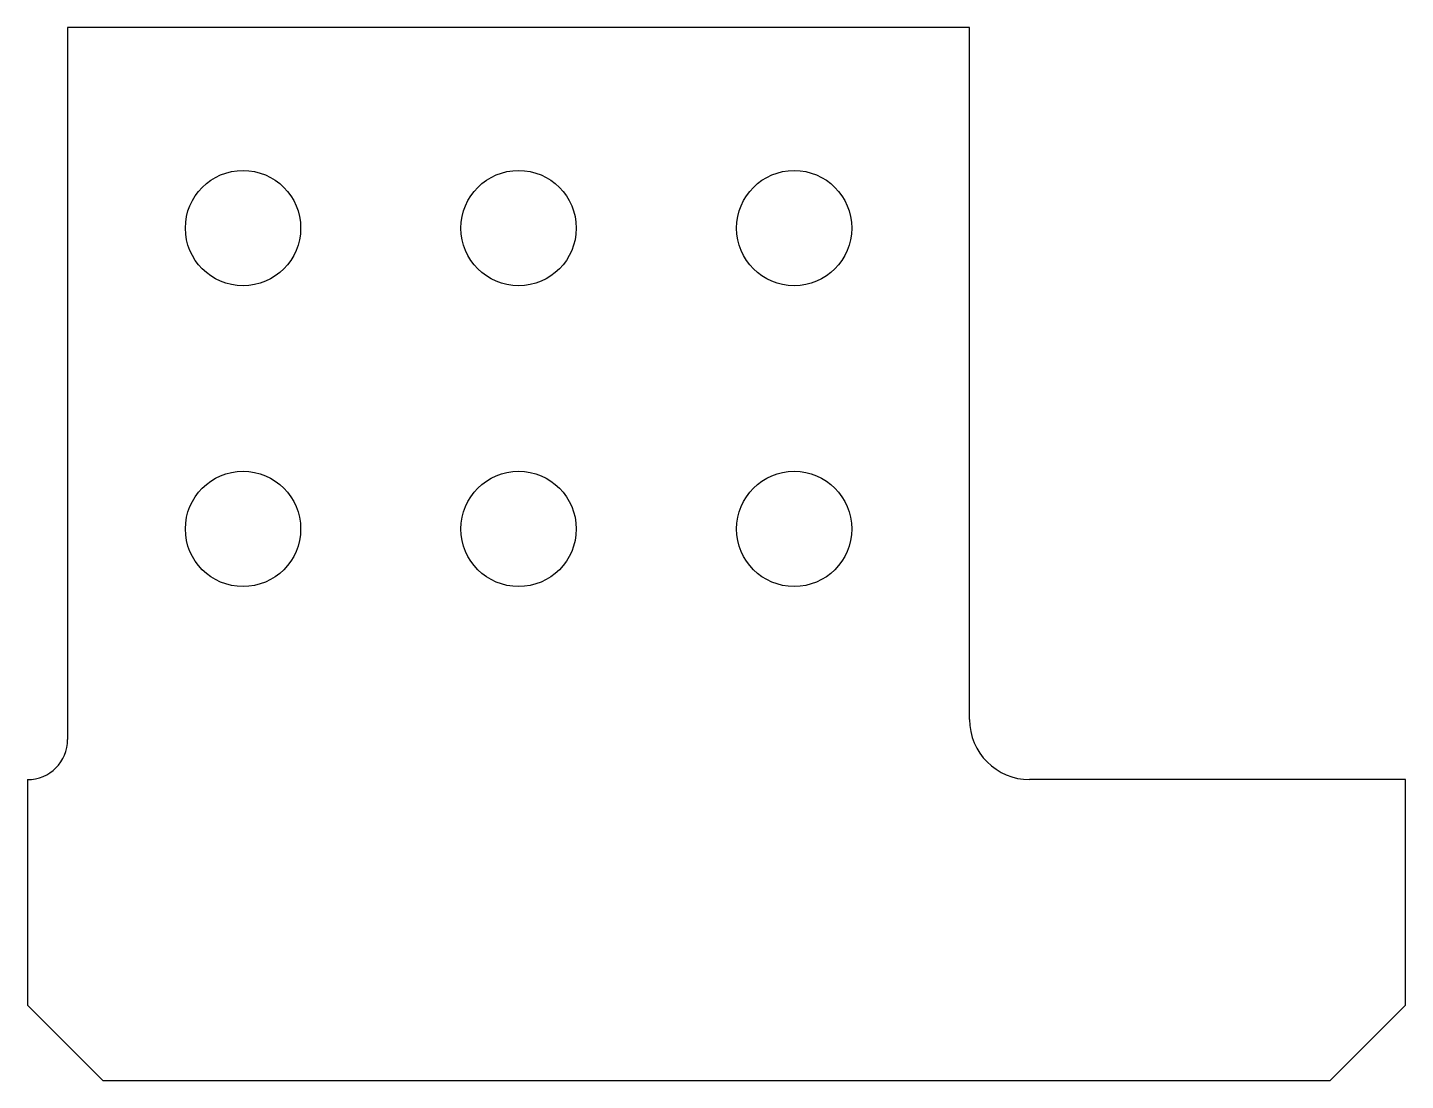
# Model space of a CAD drawing. Header units: millimetres. Extents: x 2228 to 2503, y 1589 to 1799.
import ezdxf

# ---------------------------------------------------------------- set-up
doc = ezdxf.new("R2010")
doc.units = ezdxf.units.MM

msp = doc.modelspace()

# ---------------------------------------------------------------- linework, layer by layer
for p, q in [((2416.13, 1798.82), (2236.13, 1798.82)), ((2236.13, 1798.82), (2236.13, 1656.82)), ((2416.13, 1660.82), (2416.13, 1798.82)), ((2228.13, 1648.82), (2228.13, 1648.82)), ((2228.13, 1648.82), (2228.13, 1603.82)), ((2503.13, 1648.82), (2428.13, 1648.82)), ((2503.13, 1603.82), (2503.13, 1648.82)), ((2243.13, 1588.82), (2228.13, 1603.82)), ((2488.13, 1588.82), (2503.13, 1603.82)), ((2243.13, 1588.82), (2488.13, 1588.82))]:
    msp.add_line(p, q)
for centre in [(2271.13, 1758.82), (2326.13, 1758.82), (2381.13, 1758.82), (2271.13, 1698.82), (2326.13, 1698.82), (2381.13, 1698.82)]:
    msp.add_circle(centre, 11.5)
for centre, radius, start, end in [((2428.13, 1660.82), 12, 180, 270), ((2228.13, 1656.82), 8, 270, 0)]:
    msp.add_arc(centre, radius, start, end)

doc.saveas('drawing.dxf')
